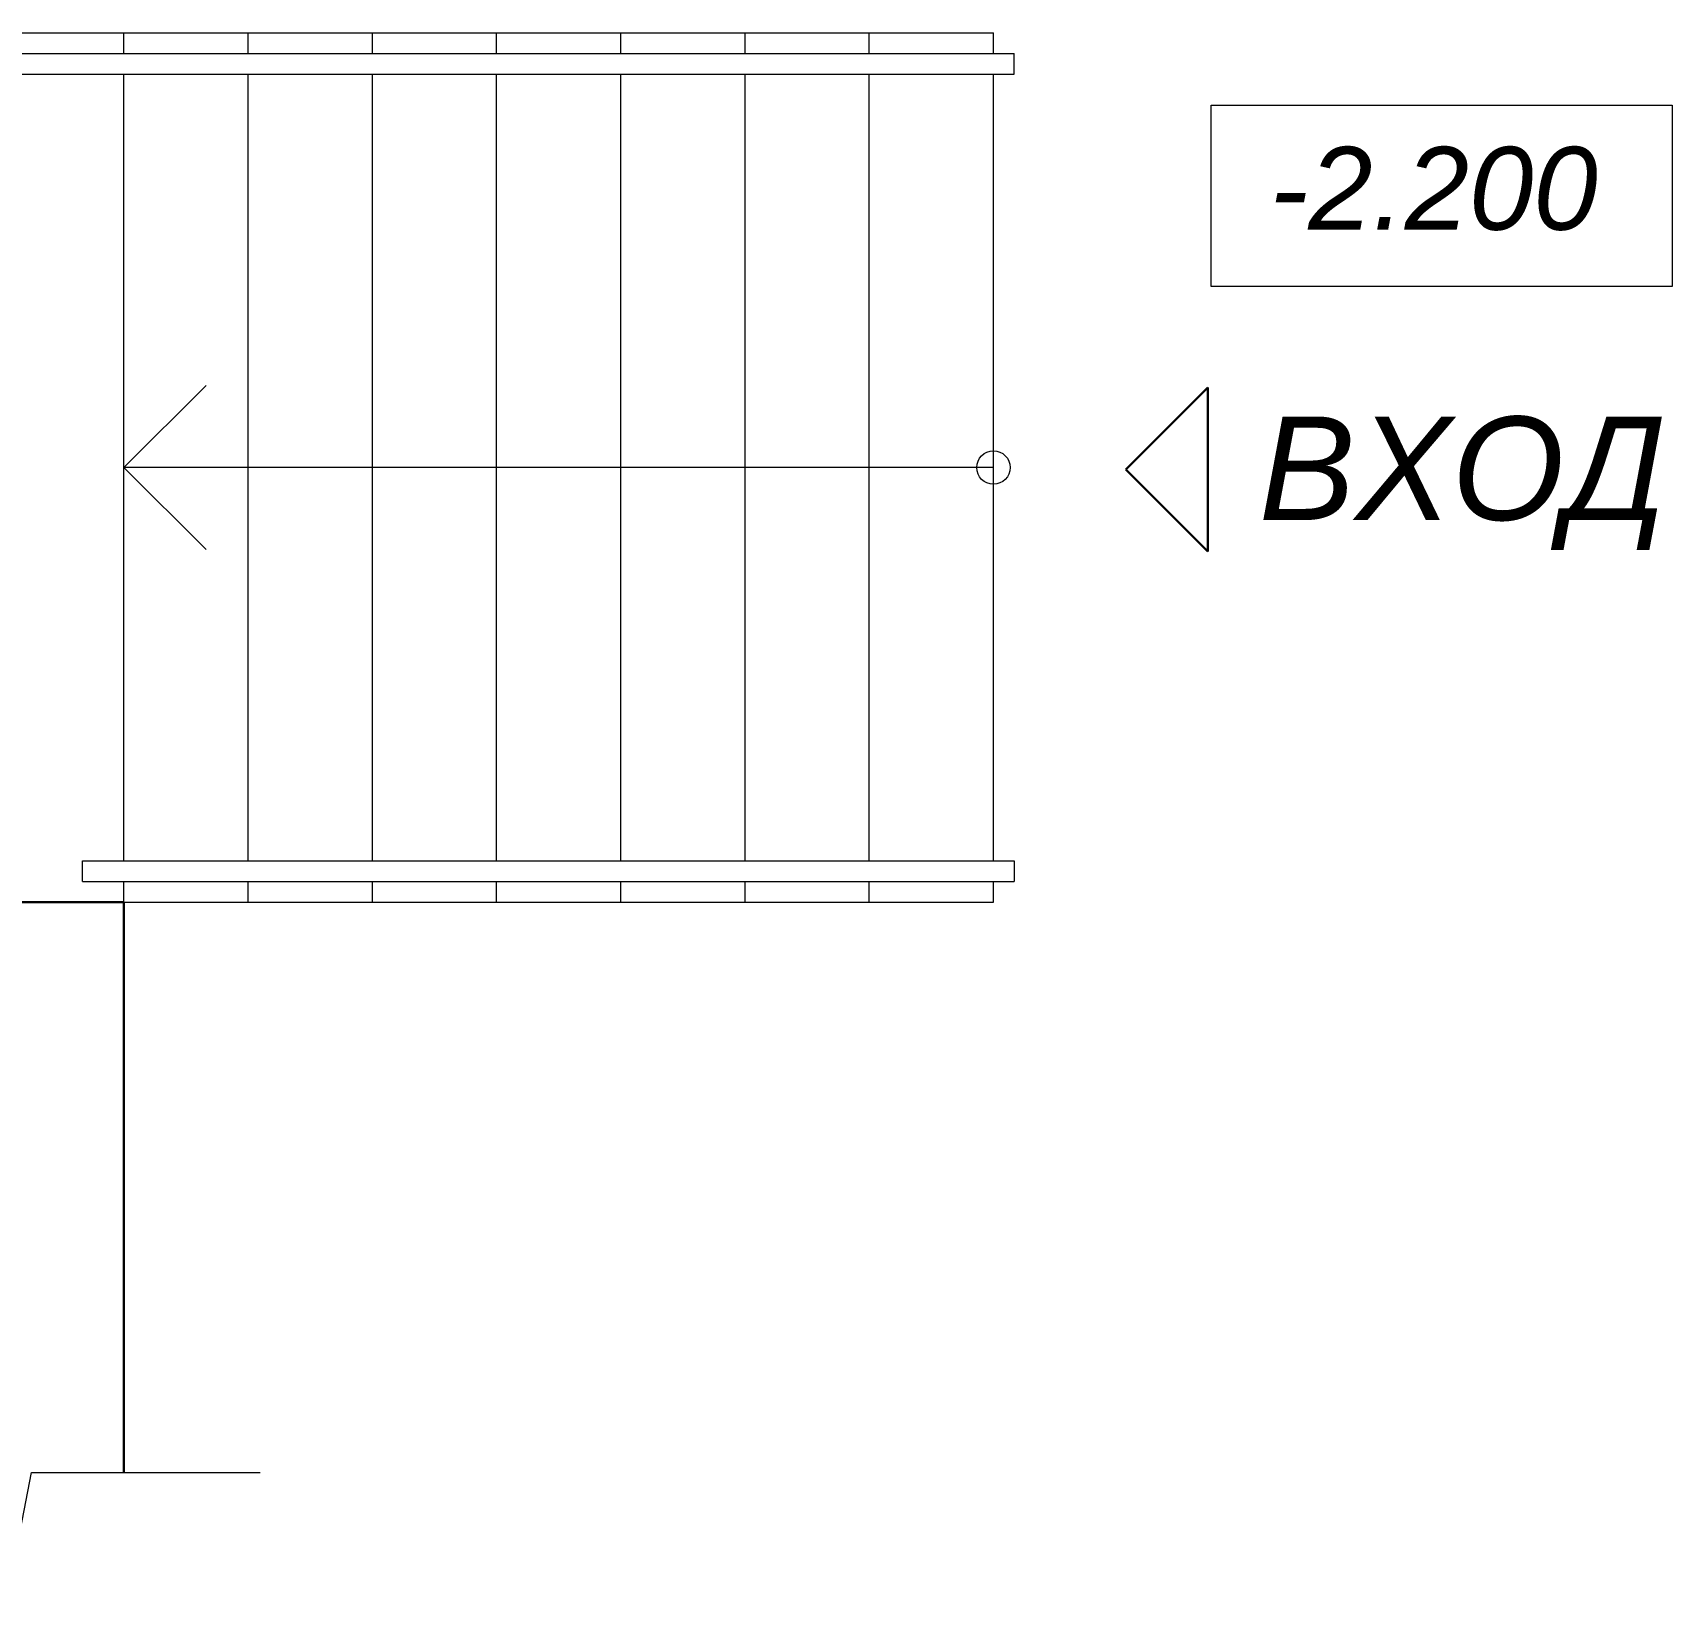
# Model space of a CAD drawing. Header units: metres. Extents: x -163 to 308, y -116 to 9.
# Drawn here: x 36.004 to 39.964, y -28.778 to -24.959 of the extents above; entities that cross this region are included whole.
import ezdxf
from ezdxf.enums import TextEntityAlignment as Align

# ---------------------------------------------------------------- set-up
doc = ezdxf.new("R2010")
doc.units = ezdxf.units.M
doc.header["$MEASUREMENT"] = 0
doc.styles.add('Style-Arial IF', font='ariali.ttf')

# ---------------------------------------------------------------- blocks, each defined once
blk = doc.blocks.new('*U297')
at = {"color": 7, "linetype": 'Continuous', "lineweight": 30}
for p, q in [((-0.1983, -0.0991), (0, 0.0992)), ((0.1983, -0.0991), (0, 0.0992)), ((-0.1983, -0.0991), (0.1983, -0.0991))]:
    blk.add_line(p, q, dxfattribs=at)

msp = doc.modelspace()

# ---------------------------------------------------------------- linework, layer by layer
at = {"lineweight": 13}
for p, q in [((30.22453905, -24.95855541), (38.32453905, -24.95855541)), ((36.22453905, -25.00855541), (36.22453905, -24.95855541)), ((38.32453905, -25.00855541), (38.32453905, -24.95855541)), ((36.22453905, -26.95855541), (36.22453905, -25.05855541)), ((38.32453905, -26.95855541), (38.32453905, -25.05855541)), ((36.12453905, -27.00855541), (36.12453905, -26.95855541)), ((36.22453905, -27.05855541), (36.22453905, -27.00855541)), ((38.32453905, -27.05855541), (38.32453905, -27.00855541)), ((36.22453905, -27.05855541), (38.32453905, -27.05855541))]:
    msp.add_line(p, q, dxfattribs=at)
at = {"lineweight": 0}
for p, q in [((36.52453905, -25.00855541), (36.52453905, -24.95855541)), ((36.82453905, -25.00855541), (36.82453905, -24.95855541)), ((37.12453905, -25.00855541), (37.12453905, -24.95855541)), ((37.42453905, -25.00855541), (37.42453905, -24.95855541)), ((37.72453905, -25.00855541), (37.72453905, -24.95855541)), ((38.02453905, -25.00855541), (38.02453905, -24.95855541)), ((36.52453905, -26.95855541), (36.52453905, -25.05855541)), ((36.82453905, -26.95855541), (36.82453905, -25.05855541)), ((37.12453905, -26.95855541), (37.12453905, -25.05855541)), ((37.42453905, -26.95855541), (37.42453905, -25.05855541)), ((37.72453905, -26.95855541), (37.72453905, -25.05855541)), ((38.02453905, -26.95855541), (38.02453905, -25.05855541)), ((36.42283577, -25.81025868), (36.22453905, -26.00855541)), ((38.32453905, -26.00855541), (36.22453905, -26.00855541)), ((36.42283577, -26.20685213), (36.22453905, -26.00855541)), ((36.52453905, -27.05855541), (36.52453905, -27.00855541)), ((36.82453905, -27.05855541), (36.82453905, -27.00855541)), ((37.12453905, -27.05855541), (37.12453905, -27.00855541)), ((37.42453905, -27.05855541), (37.42453905, -27.00855541)), ((37.72453905, -27.05855541), (37.72453905, -27.00855541)), ((38.02453905, -27.05855541), (38.02453905, -27.00855541))]:
    msp.add_line(p, q, dxfattribs=at)
at = {"color": 7, "linetype": 'Continuous', "lineweight": 13}
for p, q in [((30.22453905, -25.00855541), (38.37453905, -25.00855541)), ((38.37453905, -25.05855541), (38.37453905, -25.00855541)), ((30.22453905, -25.05855541), (38.37453905, -25.05855541)), ((36.12453905, -26.95855541), (38.37453905, -26.95855541)), ((38.37453905, -26.95855541), (38.37453905, -27.00855541)), ((36.12453905, -27.00855541), (38.37453905, -27.00855541))]:
    msp.add_line(p, q, dxfattribs=at)
at = {"lineweight": 30}
for p, q in [((30.22453905, -27.05855541), (36.22453905, -27.05855541)), ((36.22453905, -27.05855541), (36.22453905, -28.43572534))]:
    msp.add_line(p, q, dxfattribs=at)
at = {"color": 7, "linetype": 'Continuous', "lineweight": 0, "flags": 128}
msp.add_lwpolyline([(38.85054695, -25.13339046), (39.96379983, -25.13339046), (39.96379983, -25.57091142), (38.85054695, -25.57091142), (38.85054695, -25.13339046)], close=True, dxfattribs=at)
at = {"lineweight": 0, "flags": 128}
msp.add_lwpolyline([(35.03980547, -28.43572534), (35.73592087, -28.43572534), (35.80226413, -28.09348819), (35.93495064, -28.7779625), (36.0012939, -28.43572534), (36.55346834, -28.43572534)], dxfattribs=at)
at = {"lineweight": 0}
msp.add_circle((38.32453905, -26.00855541), 0.0404966, dxfattribs=at)

# ---------------------------------------------------------------- block references
at = {"color": 7, "linetype": 'Continuous', "lineweight": 30, "extrusion": (0, 0, -1), "rotation": 270}
msp.add_blockref('*U297', (-38.74304581, -26.01319541), dxfattribs=at)

# ---------------------------------------------------------------- texts
at = {"color": 7, "linetype": 'Continuous', "lineweight": 0, "style": 'Style-Arial IF'}
msp.add_text('-2.200', height=0.2, dxfattribs=at).set_placement((38.99183787, -25.23422537), align=Align.TOP_LEFT)
at = {"color": 7, "linetype": 'Continuous', "lineweight": 13, "style": 'Style-Arial IF'}
msp.add_text('ВХОД ', height=0.25, dxfattribs=at).set_placement((38.96548506, -25.88547886), align=Align.TOP_LEFT)

doc.saveas('drawing.dxf')
